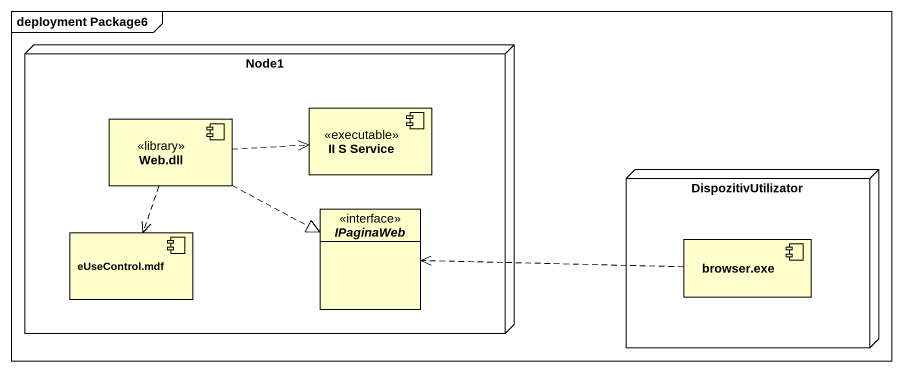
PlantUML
@startuml
mainframe deployment Package6
allowmixing
hide circle
hide empty members
node Node1 {
  component "Web.dll" as Web_dll <<library>>
  component "II S Service" as II_S_Service <<executable>>
  component "eUseControl.mdf" as eUseControl_mdf
  interface IPaginaWeb
}
node DispozitivUtilizator {
  component "browser.exe" as browser_exe
}
Web_dll .right.> II_S_Service
Web_dll ..> eUseControl_mdf
Web_dll .right.|> IPaginaWeb
browser_exe .left.> IPaginaWeb
@enduml
